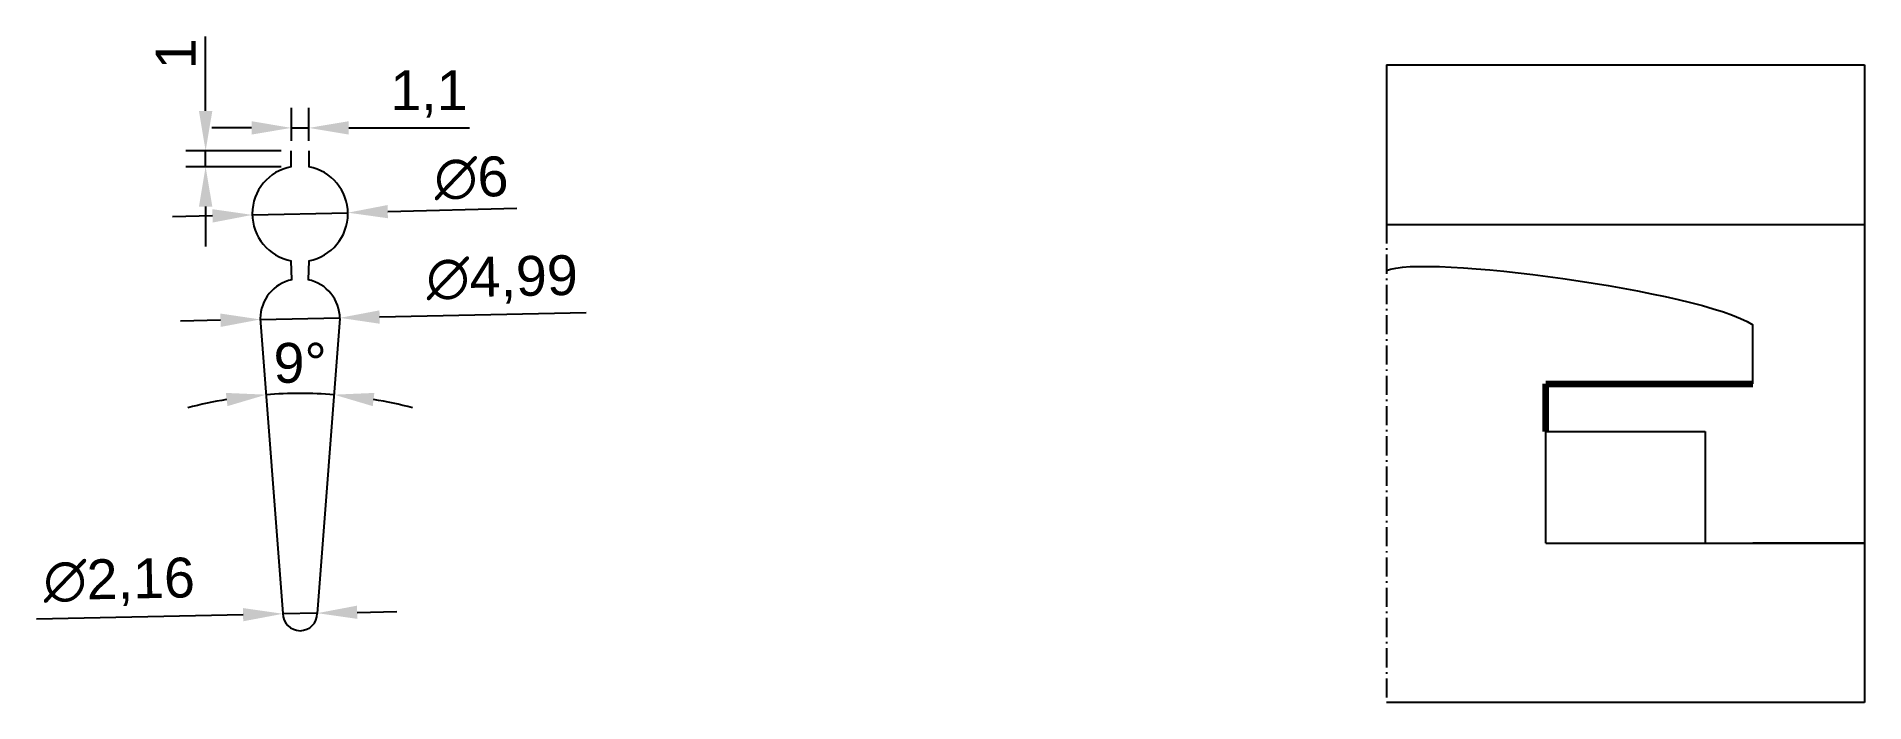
# Model space of a CAD drawing. Header units: millimetres. Extents: x 2455 to 2570, y 1740 to 1782.
import ezdxf

# ---------------------------------------------------------------- set-up
doc = ezdxf.new("R2010")
doc.units = ezdxf.units.MM
doc.linetypes.add('ACAD_ISO10W100', pattern=[18, 12, -3, 0, -3])
doc.styles.get("Standard").update_dxf_attribs({"font": 'arial.ttf'})
doc.dimstyles.new('ISO-25', dxfattribs={"dimtxt": 2.5, "dimasz": 2.5, "dimexe": 1.25, "dimexo": 0.625, "dimtad": 1, "dimtxsty": 'Standard', "dimcen": 2.5, "dimadec": 0, "dimazin": 0, "dimtfac": 1, "dimtmove": 0, "dimatfit": 3, "dimfxl": 1, "dimarcsym": 0})

# ---------------------------------------------------------------- blocks, each defined once
blk = doc.blocks.new('*D1')
at = {"color": 0, "lineweight": -2, "transparency": 16777216}
for start, end in [(99.5043, 104.6347), (85.6262, 94.3738), (75.3653, 80.4957)]:
    blk.add_arc((2471.36, 1731.34), 27.93, start, end, dxfattribs=at)
at = {"color": 0, "transparency": 16777216}
for points in [[(2466.7, 1759.3), (2466.8, 1758.47), (2469.23, 1759.19)], [(2475.92, 1758.47), (2476.02, 1759.3), (2473.49, 1759.19)]]:
    blk.add_solid(points, dxfattribs=at)
at = {"layer": 'Defpoints', "color": 0, "transparency": 16777216}
for p in [(2468.86, 1763.96), (2473.85, 1763.96), (2472.07, 1759.26), (2470.28, 1745.46), (2472.44, 1745.46)]:
    blk.add_point(p, dxfattribs=at)
at = {"color": 0, "transparency": 16777216, "insert": (2471.36, 1761.17), "char_height": 2.5, "attachment_point": 5}
blk.add_mtext('9°', dxfattribs=at)
blk = doc.blocks.new('*D2')
at = {"color": 0, "lineweight": -2, "transparency": 16777216}
for p, q in [((2465.43, 1776.99), (2465.43, 1781.66)), ((2470.18, 1774.49), (2464.18, 1774.49)), ((2465.43, 1773.49), (2465.43, 1774.49)), ((2470.18, 1773.49), (2464.18, 1773.49)), ((2465.43, 1770.99), (2465.43, 1768.49))]:
    blk.add_line(p, q, dxfattribs=at)
at = {"color": 0, "transparency": 16777216}
for points in [[(2465.01, 1776.99), (2465.85, 1776.99), (2465.43, 1774.49)], [(2465.01, 1770.99), (2465.85, 1770.99), (2465.43, 1773.49)]]:
    blk.add_solid(points, dxfattribs=at)
at = {"layer": 'Defpoints', "color": 0, "transparency": 16777216}
for p in [(2465.43, 1774.49), (2470.81, 1774.49), (2470.81, 1773.49)]:
    blk.add_point(p, dxfattribs=at)
at = {"color": 0, "transparency": 16777216, "insert": (2463.55, 1780.58), "char_height": 2.5, "attachment_point": 5, "rotation": 90}
blk.add_mtext('1', dxfattribs=at)
blk = doc.blocks.new('*D3')
at = {"color": 0, "lineweight": -2, "transparency": 16777216}
for p, q in [((2470.81, 1775.12), (2470.81, 1777.18)), ((2471.91, 1775.12), (2471.91, 1777.18)), ((2468.31, 1775.93), (2465.81, 1775.93)), ((2470.81, 1775.93), (2471.91, 1775.93)), ((2474.41, 1775.93), (2481.99, 1775.93))]:
    blk.add_line(p, q, dxfattribs=at)
at = {"color": 0, "transparency": 16777216}
for points in [[(2468.31, 1776.35), (2468.31, 1775.51), (2470.81, 1775.93)], [(2474.41, 1776.35), (2474.41, 1775.51), (2471.91, 1775.93)]]:
    blk.add_solid(points, dxfattribs=at)
at = {"layer": 'Defpoints', "color": 0, "transparency": 16777216}
for p in [(2471.91, 1775.93), (2470.81, 1774.5), (2471.91, 1774.5)]:
    blk.add_point(p, dxfattribs=at)
at = {"color": 0, "transparency": 16777216, "insert": (2479.45, 1778.06), "char_height": 2.5, "attachment_point": 5}
blk.add_mtext('1,1', dxfattribs=at)
blk = doc.blocks.new('*D4')
at = {"color": 0, "lineweight": -2, "transparency": 16777216}
for p, q in [((2465.86, 1770.41), (2463.36, 1770.35)), ((2468.36, 1770.47), (2474.36, 1770.61)), ((2484.96, 1770.87), (2476.86, 1770.67))]:
    blk.add_line(p, q, dxfattribs=at)
at = {"color": 0, "transparency": 16777216}
for points in [[(2465.85, 1770.83), (2465.87, 1769.99), (2468.36, 1770.47)], [(2476.85, 1771.09), (2476.87, 1770.26), (2474.36, 1770.61)]]:
    blk.add_solid(points, dxfattribs=at)
at = {"layer": 'Defpoints', "color": 0, "transparency": 16777216}
for p in [(2468.36, 1770.47), (2474.36, 1770.61)]:
    blk.add_point(p, dxfattribs=at)
at = {"color": 0, "transparency": 16777216, "insert": (2482.11, 1772.77), "char_height": 2.5, "attachment_point": 5, "rotation": 1.3707}
blk.add_mtext('∅6', dxfattribs=at)
blk = doc.blocks.new('*D5')
at = {"color": 0, "lineweight": -2, "transparency": 16777216}
for p, q in [((2454.82, 1745.12), (2467.78, 1745.39)), ((2472.44, 1745.48), (2470.28, 1745.44)), ((2474.94, 1745.53), (2477.44, 1745.58))]:
    blk.add_line(p, q, dxfattribs=at)
at = {"color": 0, "transparency": 16777216}
for points in [[(2467.77, 1745.8), (2467.79, 1744.97), (2470.28, 1745.44)], [(2474.93, 1745.95), (2474.95, 1745.12), (2472.44, 1745.48)]]:
    blk.add_solid(points, dxfattribs=at)
at = {"layer": 'Defpoints', "color": 0, "transparency": 16777216}
for p in [(2470.28, 1745.44), (2472.44, 1745.48)]:
    blk.add_point(p, dxfattribs=at)
at = {"color": 0, "transparency": 16777216, "insert": (2460.01, 1747.4), "char_height": 2.5, "attachment_point": 5, "rotation": 1.1629}
blk.add_mtext('∅2,16', dxfattribs=at)
blk = doc.blocks.new('*D6')
at = {"color": 0, "lineweight": -2, "transparency": 16777216}
for p, q in [((2466.36, 1763.86), (2463.86, 1763.81)), ((2468.86, 1763.91), (2473.85, 1764.01)), ((2489.32, 1764.32), (2476.35, 1764.06))]:
    blk.add_line(p, q, dxfattribs=at)
at = {"color": 0, "transparency": 16777216}
for points in [[(2476.34, 1764.48), (2476.36, 1763.64), (2473.85, 1764.01)], [(2466.36, 1764.28), (2466.37, 1763.44), (2468.86, 1763.91)]]:
    blk.add_solid(points, dxfattribs=at)
at = {"layer": 'Defpoints', "color": 0, "transparency": 16777216}
for p in [(2468.86, 1763.91), (2473.85, 1764.01)]:
    blk.add_point(p, dxfattribs=at)
at = {"color": 0, "transparency": 16777216, "insert": (2484.04, 1766.38), "char_height": 2.5, "attachment_point": 5, "rotation": 1.1496}
blk.add_mtext('∅4,99', dxfattribs=at)

msp = doc.modelspace()

# ---------------------------------------------------------------- linework, layer by layer
for p, q in [((2539.54, 1779.878), (2539.54, 1769.878)), ((2539.54, 1779.878), (2569.54, 1779.878)), ((2569.54, 1779.878), (2569.54, 1739.878)), ((2470.808, 1773.49), (2470.808, 1774.49)), ((2471.908, 1774.49), (2471.908, 1773.49)), ((2539.54, 1769.878), (2569.54, 1769.878)), ((2470.847, 1766.403), (2470.808, 1767.592)), ((2471.908, 1767.592), (2471.868, 1766.403)), ((2468.863, 1763.961), (2470.278, 1745.461)), ((2473.853, 1763.961), (2472.438, 1745.461)), ((2562.54, 1759.878), (2562.54, 1763.578)), ((2549.54, 1749.878), (2549.54, 1756.878)), ((2549.54, 1756.878), (2559.54, 1756.878)), ((2559.54, 1756.878), (2559.54, 1749.878)), ((2549.54, 1749.878), (2559.54, 1749.878)), ((2559.54, 1749.878), (2569.54, 1749.878)), ((2569.54, 1749.878), (2562.54, 1749.878)), ((2569.54, 1739.878), (2539.54, 1739.878))]:
    msp.add_line(p, q)
at = {"linetype": 'ACAD_ISO10W100', "ltscale": 0.1}
msp.add_line((2539.54, 1769.878), (2539.54, 1739.878), dxfattribs=at)
at = {"lineweight": 100}
for p, q in [((2549.54, 1756.878), (2549.54, 1759.878)), ((2549.54, 1759.878), (2562.54, 1759.878))]:
    msp.add_line(p, q, dxfattribs=at)
for centre, radius, start, end in [((2471.358, 1770.541), 3, 100.56398, 259.43602), ((2471.358, 1770.541), 3, 280.56398, 79.43602), ((2471.358, 1763.961), 2.495, 101.80808, 180), ((2471.358, 1763.961), 2.495, 0, 78.19192), ((2471.358, 1745.461), 1.08, 180, 0)]:
    msp.add_arc(centre, radius, start, end)
msp.add_open_spline([(2539.54, 1766.978), (2541.747, 1768.036), (2559.206, 1765.714), (2562.54, 1763.578)], degree=3)

# ---------------------------------------------------------------- dimensions: what is measured, and where the dimension line sits
dim = msp.add_linear_dim(base=(2465.431, 1774.49), p1=(2470.808, 1773.49), p2=(2470.808, 1774.49), angle=90, dimstyle='ISO-25')
dim.commit()
dim.dimension.update_dxf_attribs({"geometry": '*D2', "text_midpoint": (2463.551, 1780.575)})
dim = msp.add_linear_dim(base=(2471.908, 1775.929), p1=(2470.808, 1774.497), p2=(2471.908, 1774.497), dimstyle='ISO-25')
dim.commit()
dim.dimension.update_dxf_attribs({"geometry": '*D3', "text_midpoint": (2479.45, 1778.056)})
for p1, p2, picture, middle in [((2468.359, 1770.469), (2474.357, 1770.612), '*D4', (2482.111, 1772.77)), ((2468.863, 1763.911), (2473.852, 1764.011), '*D6', (2484.041, 1766.384)), ((2472.438, 1745.483), (2470.278, 1745.439), '*D5', (2460.005, 1747.399))]:
    dim = msp.add_diameter_dim_2p(p1=p1, p2=p2, dimstyle='ISO-25')
    dim.commit()
    dim.dimension.update_dxf_attribs({"geometry": picture, "text_midpoint": middle})
dim = msp.add_angular_dim_2l(base=(2472.069, 1759.26), line1=((2473.853, 1763.961), (2472.438, 1745.461)), line2=((2468.863, 1763.961), (2470.278, 1745.461)), dimstyle='ISO-25')
dim.commit()
dim.dimension.update_dxf_attribs({"geometry": '*D1', "text_midpoint": (2471.358, 1761.171)})

doc.saveas('drawing.dxf')
